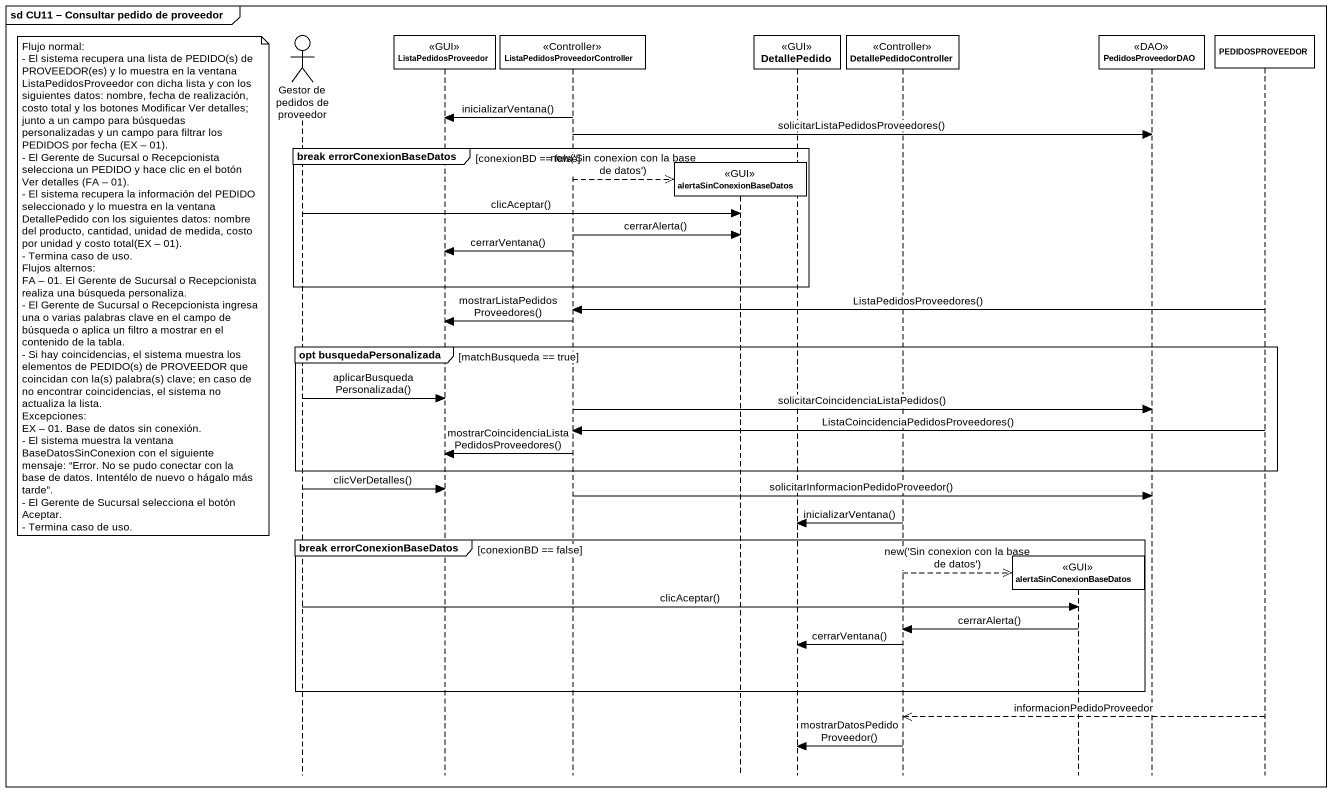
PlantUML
@startuml
mainframe sd CU11 – Consultar pedido de proveedor
hide footbox
actor "Gestor de pedidos de proveedor" as Gestor_de_pedidos_de
participant ListaPedidosProveedor <<GUI>>
participant "ListaPedidosProveedorController" as ListaPedidosProveedorControl <<Controller>>
participant alertaSinConexionBaseDatos <<GUI>>
participant DetallePedido <<GUI>>
participant DetallePedidoController <<Controller>>
participant "alertaSinConexionBaseDatos" as alertaSinConexionBaseDatos_2 <<GUI>>
participant PedidosProveedorDAO <<DAO>>
participant PEDIDOSPROVEEDOR

ListaPedidosProveedorControl -> ListaPedidosProveedor : inicializarVentana()
ListaPedidosProveedorControl -> PedidosProveedorDAO : solicitarListaPedidosProveedores()
group break errorConexionBaseDatos [conexionBD == false]
  ListaPedidosProveedorControl -->> alertaSinConexionBaseDatos ** : new('Sin conexion con la base de datos')
  Gestor_de_pedidos_de -> alertaSinConexionBaseDatos : clicAceptar()
  ListaPedidosProveedorControl -> alertaSinConexionBaseDatos : cerrarAlerta()
  ListaPedidosProveedorControl -> ListaPedidosProveedor : cerrarVentana()
  note left of Gestor_de_pedidos_de
    Flujo normal:
    - El sistema recupera una lista de PEDIDO(s) de PROVEEDOR(es) y lo muestra en la ventana ListaPedidosProveedor con dicha lista y con los siguientes datos: nombre, fecha de realización, costo total y los botones Modificar Ver detalles; junto a un campo para búsquedas personalizadas y un campo para filtrar los PEDIDOS por fecha (EX – 01).
    - El Gerente de Sucursal o Recepcionista selecciona un PEDIDO y hace clic en el botón Ver detalles (FA – 01).
    - El sistema recupera la información del PEDIDO seleccionado y lo muestra en la ventana DetallePedido con los siguientes datos: nombre del producto, cantidad, unidad de medida, costo por unidad y costo total(EX – 01).
    - Termina caso de uso.
    Flujos alternos:
    FA – 01. El Gerente de Sucursal o Recepcionista realiza una búsqueda personaliza.
    - El Gerente de Sucursal o Recepcionista ingresa una o varias palabras clave en el campo de búsqueda o aplica un filtro a mostrar en el contenido de la tabla.
    - Si hay coincidencias, el sistema muestra los elementos de PEDIDO(s) de PROVEEDOR que coincidan con la(s) palabra(s) clave; en caso de no encontrar coincidencias, el sistema no actualiza la lista.
    Excepciones:
    EX – 01. Base de datos sin conexión.
    - El sistema muestra la ventana BaseDatosSinConexion con el siguiente mensaje: “Error. No se pudo conectar con la base de datos. Intentélo de nuevo o hágalo más tarde”.
    - El Gerente de Sucursal selecciona el botón Aceptar.
    - Termina caso de uso.
  end note
end
PEDIDOSPROVEEDOR -> ListaPedidosProveedorControl : ListaPedidosProveedores()
ListaPedidosProveedorControl -> ListaPedidosProveedor : mostrarListaPedidosProveedores()
group opt busquedaPersonalizada [matchBusqueda == true]
  Gestor_de_pedidos_de -> ListaPedidosProveedor : aplicarBusquedaPersonalizada()
  ListaPedidosProveedorControl -> PedidosProveedorDAO : solicitarCoincidenciaListaPedidos()
  PEDIDOSPROVEEDOR -> ListaPedidosProveedorControl : ListaCoincidenciaPedidosProveedores()
  ListaPedidosProveedorControl -> ListaPedidosProveedor : mostrarCoincidenciaListaPedidosProveedores()
end
Gestor_de_pedidos_de -> ListaPedidosProveedor : clicVerDetalles()
ListaPedidosProveedorControl -> PedidosProveedorDAO : solicitarInformacionPedidoProveedor()
DetallePedidoController -> DetallePedido : inicializarVentana()
group break errorConexionBaseDatos [conexionBD == false]
  DetallePedidoController -->> alertaSinConexionBaseDatos_2 ** : new('Sin conexion con la base de datos')
  Gestor_de_pedidos_de -> alertaSinConexionBaseDatos_2 : clicAceptar()
  alertaSinConexionBaseDatos_2 -> DetallePedidoController : cerrarAlerta()
  DetallePedidoController -> DetallePedido : cerrarVentana()
end
PEDIDOSPROVEEDOR -->> DetallePedidoController : informacionPedidoProveedor
DetallePedidoController -> DetallePedido : mostrarDatosPedidoProveedor()
@enduml
